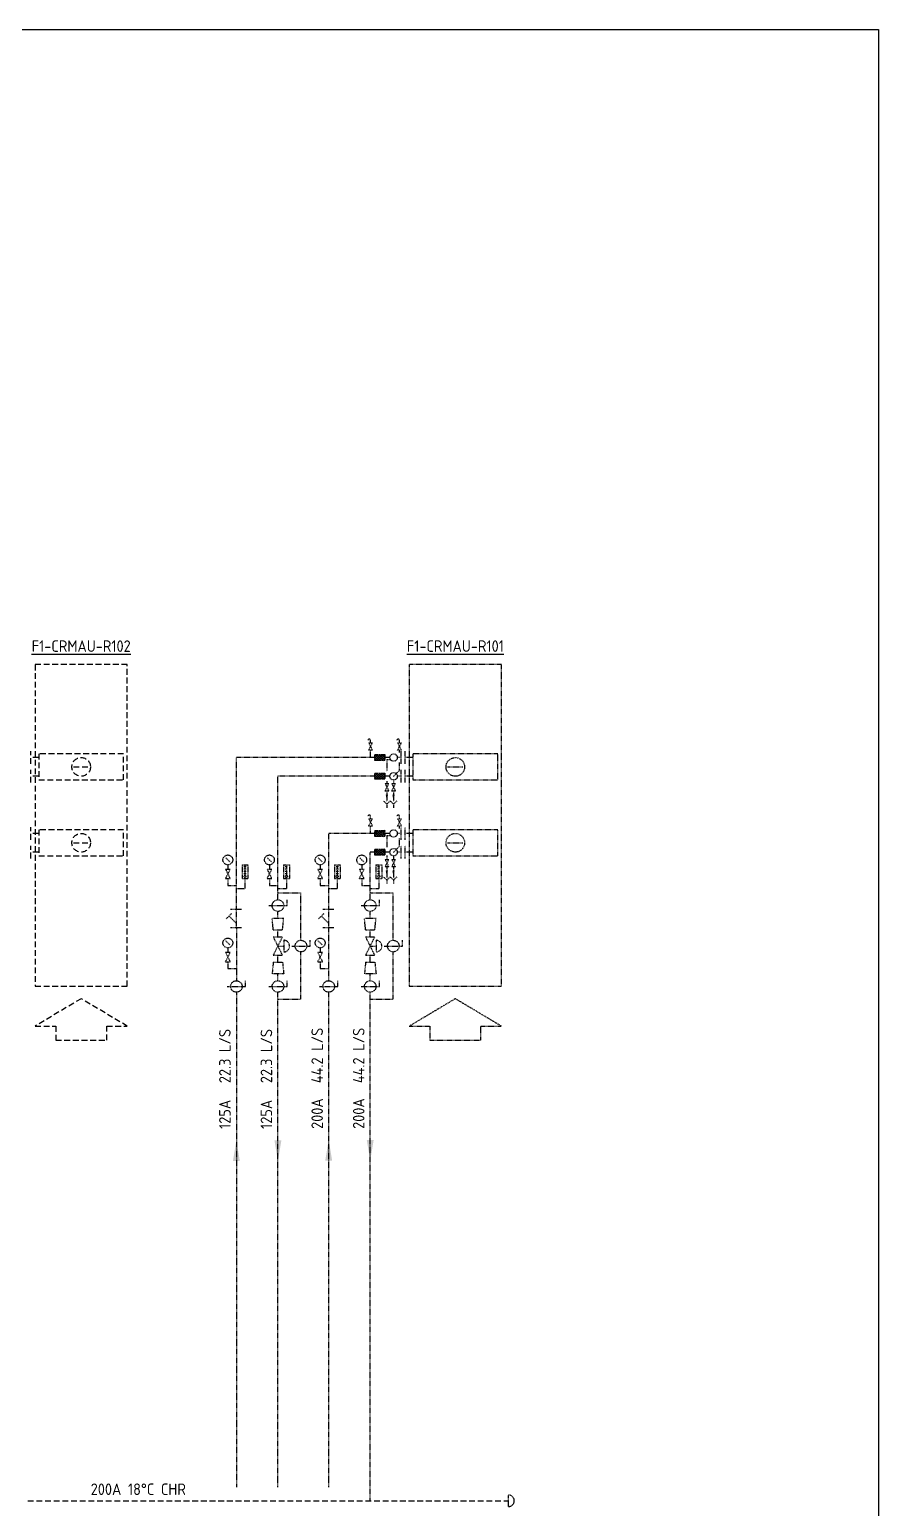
# Model space of a CAD drawing. Extents: x 41012 to 42076, y 83851 to 85507.
# Drawn here: x 41892.4 to 42076.3, y 85186.7 to 85507.1 of the extents above; entities that cross this region are included whole.
import ezdxf
from ezdxf.enums import TextEntityAlignment as Align

# ---------------------------------------------------------------- set-up
doc = ezdxf.new("R2010")
doc.units = 0
doc.header["$LTSCALE"] = 10
doc.linetypes.add('HIDDEN2', pattern=[0.1875, 0.125, -0.0625])
for name, color, linetype in [('DETL-TXT', 4, 'Continuous'), ('M-EQ-MAU', 22, 'Continuous'), ('M-EQPM-TXT', 4, 'Continuous'), ('M-PIPE-CHWR13', 94, 'Continuous'), ('M-PIPE-CHWR20', 110, 'Continuous'), ('M-PIPE-CHWS12', 130, 'Continuous'), ('M-PIPE-CHWS5', 160, 'Continuous'), ('M-PIPE-FITTING', 2, 'Continuous')]:
    doc.layers.add(name, color=color, linetype=linetype)
doc.styles.add('AA-TXT', font='isocp.shx', dxfattribs={"bigfont": 'chineset.shx'})

msp = doc.modelspace()

# ---------------------------------------------------------------- hatches: boundary and pattern name
at = {"layer": 'M-PIPE-FITTING', "linetype": 'HIDDEN2', "ltscale": 0.1}
h = msp.add_hatch(dxfattribs=at)
h.set_pattern_fill('ANSI37', color=252, scale=2.66144, style=0)
h.set_pattern_definition([(45, (41833.07873, 85160.6209), (-0.2352403, 0.2352403), []), (135, (41833.07873, 85160.6209), (-0.2352403, -0.2352403), [])])
h.paths.add_polyline_path([(41967.24, 85350.091), (41969.369, 85350.091), (41969.369, 85348.758), (41967.24, 85348.758)])
h = msp.add_hatch(dxfattribs=at)
h.set_pattern_fill('ANSI37', color=252, scale=2.66144, style=0)
h.set_pattern_definition([(45, (41833.07873, 85156.5709), (-0.2352403, 0.2352403), []), (135, (41833.07873, 85156.5709), (-0.2352403, -0.2352403), [])])
h.paths.add_polyline_path([(41967.24, 85346.041), (41969.369, 85346.041), (41969.369, 85344.708), (41967.24, 85344.708)])
h = msp.add_hatch(dxfattribs=at)
h.set_pattern_fill('ANSI37', color=252, scale=2.66144, style=0)
h.set_pattern_definition([(45, (41833.07873, 85144.18128), (-0.2352403, 0.2352403), []), (135, (41833.07873, 85144.18128), (-0.2352403, -0.2352403), [])])
h.paths.add_polyline_path([(41967.24, 85333.652), (41969.369, 85333.652), (41969.369, 85332.318), (41967.24, 85332.318)])
h = msp.add_hatch(dxfattribs=at)
h.set_pattern_fill('ANSI37', color=252, scale=2.66144, style=0)
h.set_pattern_definition([(45, (41833.07873, 85140.13128), (-0.2352403, 0.2352403), []), (135, (41833.07873, 85140.13128), (-0.2352403, -0.2352403), [])])
h.paths.add_polyline_path([(41967.24, 85329.602), (41969.369, 85329.602), (41969.369, 85328.268), (41967.24, 85328.268)])

# ---------------------------------------------------------------- linework, layer by layer
at = {"layer": 'DEFPOINTS', "color": 1}
msp.add_lwpolyline([(41365.567, 85507.146), (42076.347, 85507.146), (42076.347, 84936.686), (41365.567, 84936.686)], close=True, dxfattribs=at)
at = {"layer": 'M-EQ-MAU', "color": 252, "linetype": 'HIDDEN2'}
for p, q in [((41892.72, 85348.066), (41892.72, 85350.783)), ((41894.409, 85349.425), (41892.72, 85349.425)), ((41892.72, 85344.016), (41892.72, 85346.733)), ((41894.409, 85345.375), (41892.72, 85345.375)), ((41901.925, 85347.4), (41905.292, 85347.4)), ((41892.72, 85331.626), (41892.72, 85334.344)), ((41894.409, 85332.985), (41892.72, 85332.985)), ((41892.72, 85327.576), (41892.72, 85330.294)), ((41901.925, 85330.96), (41905.292, 85330.96)), ((41894.409, 85328.935), (41892.72, 85328.935))]:
    msp.add_line(p, q, dxfattribs=at)
at = {"layer": 'M-EQ-MAU', "color": 252, "linetype": 'HIDDEN2', "ltscale": 0.1}
for p, q in [((41973.788, 85348.066), (41973.788, 85350.783)), ((41975.477, 85349.425), (41973.788, 85349.425)), ((41973.788, 85344.016), (41973.788, 85346.733)), ((41975.477, 85345.375), (41973.788, 85345.375)), ((41982.994, 85347.4), (41986.361, 85347.4)), ((41973.788, 85331.626), (41973.788, 85334.344)), ((41975.477, 85332.985), (41973.788, 85332.985)), ((41973.788, 85327.576), (41973.788, 85330.294)), ((41982.994, 85330.96), (41986.361, 85330.96)), ((41975.477, 85328.935), (41973.788, 85328.935))]:
    msp.add_line(p, q, dxfattribs=at)
at = {"layer": 'M-EQ-MAU', "color": 252, "linetype": 'HIDDEN2'}
for points in [[(41913.609, 85299.867), (41913.609, 85369.57), (41893.609, 85369.57), (41893.609, 85299.867)], [(41912.809, 85350.221), (41894.409, 85350.221), (41894.409, 85344.578), (41912.809, 85344.578)], [(41912.809, 85333.781), (41894.409, 85333.781), (41894.409, 85328.139), (41912.809, 85328.139)], [(41898.084, 85291.22), (41898.084, 85288.199), (41909.133, 85288.199), (41909.133, 85291.22), (41913.609, 85291.22), (41903.609, 85297.182), (41893.609, 85291.22)]]:
    msp.add_lwpolyline(points, close=True, dxfattribs=at)
at = {"layer": 'M-EQ-MAU', "color": 252, "linetype": 'HIDDEN2', "ltscale": 0.1}
for points in [[(41994.677, 85299.867), (41994.677, 85369.57), (41974.677, 85369.57), (41974.677, 85299.867)], [(41993.877, 85350.221), (41975.477, 85350.221), (41975.477, 85344.578), (41993.877, 85344.578)], [(41993.877, 85333.781), (41975.477, 85333.781), (41975.477, 85328.139), (41993.877, 85328.139)], [(41979.153, 85291.22), (41979.153, 85288.199), (41990.202, 85288.199), (41990.202, 85291.22), (41994.677, 85291.22), (41984.677, 85297.182), (41974.677, 85291.22)]]:
    msp.add_lwpolyline(points, close=True, dxfattribs=at)
at = {"layer": 'M-EQ-MAU', "color": 252, "linetype": 'HIDDEN2'}
for centre in [(41903.609, 85347.4), (41903.609, 85330.96)]:
    msp.add_circle(centre, 2.02, dxfattribs=at)
at = {"layer": 'M-EQ-MAU', "color": 252, "linetype": 'HIDDEN2', "ltscale": 0.1}
for centre in [(41984.677, 85347.4), (41984.677, 85330.96)]:
    msp.add_circle(centre, 2.02, dxfattribs=at)
at = {"layer": 'M-PIPE-CHWR13', "color": 252, "linetype": 'HIDDEN2', "ltscale": 0.1}
for p, q in [((41946.24, 85318.59), (41946.24, 85345.375)), ((41967.24, 85345.375), (41946.24, 85345.375)), ((41970.496, 85345.375), (41969.369, 85345.375)), ((41972.907, 85345.375), (41972.112, 85345.375)), ((41972.907, 85344.016), (41972.907, 85346.733)), ((41946.24, 85320.09), (41951.23, 85320.09)), ((41951.23, 85309.835), (41951.23, 85320.09)), ((41946.24, 85314.59), (41946.24, 85316.09)), ((41946.24, 85310.585), (41946.24, 85312.085)), ((41951.23, 85297.081), (41951.23, 85307.335)), ((41946.24, 85305.085), (41946.24, 85306.585)), ((41946.24, 85301.081), (41946.24, 85302.581)), ((41946.24, 85191.375), (41946.24, 85298.581)), ((41946.24, 85297.081), (41951.23, 85297.081))]:
    msp.add_line(p, q, dxfattribs=at)
msp.add_circle((41971.304, 85345.375), 0.808, dxfattribs=at)
msp.add_solid([(41946.99, 85266.493), (41946.24, 85261.993), (41945.49, 85266.493)], dxfattribs=at)
at = {"layer": 'M-PIPE-CHWR20', "color": 252, "linetype": 'HIDDEN2', "ltscale": 0.1}
for p, q in [((41972.907, 85327.576), (41972.907, 85330.294)), ((41967.24, 85328.935), (41966.24, 85328.935)), ((41966.24, 85318.59), (41966.24, 85328.935)), ((41970.496, 85328.935), (41969.369, 85328.935)), ((41972.907, 85328.935), (41972.112, 85328.935)), ((41966.24, 85320.09), (41971.23, 85320.09)), ((41971.23, 85309.835), (41971.23, 85320.09)), ((41966.24, 85314.59), (41966.24, 85316.09)), ((41966.24, 85310.585), (41966.24, 85312.085)), ((41971.23, 85297.081), (41971.23, 85307.335)), ((41966.24, 85305.085), (41966.24, 85306.585)), ((41966.24, 85301.081), (41966.24, 85302.581)), ((41966.24, 85188.402), (41966.24, 85298.581)), ((41966.24, 85297.081), (41971.23, 85297.081)), ((41996.201, 85187.152), (41996.201, 85189.652))]:
    msp.add_line(p, q, dxfattribs=at)
at = {"layer": 'M-PIPE-CHWR20', "color": 252, "linetype": 'HIDDEN2'}
msp.add_line((41892.061, 85188.402), (41996.201, 85188.402), dxfattribs=at)
at = {"layer": 'M-PIPE-CHWR20', "color": 252, "linetype": 'HIDDEN2', "ltscale": 0.1}
msp.add_circle((41971.304, 85328.935), 0.808, dxfattribs=at)
msp.add_arc((41996.201, 85188.402), 1.25, 270, 90, dxfattribs=at)
msp.add_solid([(41966.99, 85266.591), (41966.24, 85262.091), (41965.49, 85266.591)], dxfattribs=at)
at = {"layer": 'M-PIPE-CHWS12', "color": 252, "linetype": 'HIDDEN2', "ltscale": 0.1}
for p, q in [((41957.24, 85316.585), (41957.24, 85332.985)), ((41967.24, 85332.985), (41957.24, 85332.985)), ((41970.496, 85332.985), (41969.369, 85332.985)), ((41972.907, 85332.985), (41972.112, 85332.985)), ((41972.907, 85331.626), (41972.907, 85334.344)), ((41957.24, 85301.081), (41957.24, 85312.586)), ((41957.24, 85191.375), (41957.24, 85298.581))]:
    msp.add_line(p, q, dxfattribs=at)
msp.add_circle((41971.304, 85332.985), 0.808, dxfattribs=at)
msp.add_solid([(41957.99, 85262.091), (41957.24, 85266.591), (41956.49, 85262.091)], dxfattribs=at)
at = {"layer": 'M-PIPE-CHWS5', "color": 252, "linetype": 'HIDDEN2', "ltscale": 0.1}
for p, q in [((41937.24, 85316.585), (41937.24, 85349.425)), ((41967.24, 85349.425), (41937.24, 85349.425)), ((41970.496, 85349.425), (41969.369, 85349.425)), ((41972.907, 85349.425), (41972.112, 85349.425)), ((41972.907, 85348.066), (41972.907, 85350.783)), ((41937.24, 85312.586), (41937.24, 85301.081)), ((41937.24, 85298.581), (41937.24, 85191.375))]:
    msp.add_line(p, q, dxfattribs=at)
msp.add_circle((41971.304, 85349.425), 0.808, dxfattribs=at)
msp.add_solid([(41937.99, 85261.993), (41937.24, 85266.493), (41936.49, 85261.993)], dxfattribs=at)
at = {"layer": 'M-PIPE-FITTING', "color": 252, "linetype": 'HIDDEN2', "ltscale": 0.1}
for p, q in [((41965.904, 85351.025), (41966.704, 85352.624)), ((41965.904, 85352.624), (41966.704, 85351.025)), ((41965.904, 85352.624), (41966.704, 85352.624)), ((41966.304, 85352.624), (41966.304, 85353.133)), ((41972.177, 85352.624), (41972.977, 85352.624)), ((41972.177, 85351.025), (41972.977, 85352.624)), ((41972.177, 85352.624), (41972.977, 85351.025)), ((41972.577, 85352.624), (41972.577, 85353.133)), ((41966.704, 85351.025), (41965.904, 85351.025)), ((41966.304, 85349.425), (41966.304, 85351.025)), ((41969.858, 85348.968), (41970.638, 85348.968)), ((41969.858, 85348.968), (41969.858, 85346.455)), ((41972.977, 85351.025), (41972.177, 85351.025)), ((41972.577, 85350.505), (41972.577, 85351.025)), ((41972.577, 85346.647), (41972.577, 85348.345)), ((41971.304, 85345.375), (41972.577, 85346.647)), ((41969.458, 85343.775), (41970.258, 85342.175)), ((41969.458, 85342.175), (41970.258, 85343.775)), ((41969.458, 85343.775), (41970.258, 85343.775)), ((41970.258, 85342.175), (41969.458, 85342.175)), ((41969.837, 85342.175), (41969.837, 85339.91)), ((41969.858, 85344.295), (41969.858, 85343.775)), ((41970.904, 85343.775), (41971.704, 85342.175)), ((41970.904, 85342.175), (41971.704, 85343.775)), ((41970.904, 85343.775), (41971.704, 85343.775)), ((41971.704, 85342.175), (41970.904, 85342.175)), ((41971.283, 85342.175), (41971.283, 85339.91)), ((41971.304, 85344.567), (41971.304, 85343.775)), ((41969.147, 85339.97), (41969.837, 85339.346)), ((41970.526, 85339.97), (41969.837, 85339.346)), ((41969.837, 85339.346), (41969.837, 85338.523)), ((41970.593, 85339.97), (41971.283, 85339.346)), ((41971.973, 85339.97), (41971.283, 85339.346)), ((41971.283, 85339.346), (41971.283, 85338.523)), ((41965.904, 85336.185), (41966.704, 85336.185)), ((41965.904, 85336.185), (41966.704, 85334.585)), ((41965.904, 85334.585), (41966.704, 85336.185)), ((41966.304, 85336.185), (41966.304, 85336.693)), ((41972.177, 85336.185), (41972.977, 85336.185)), ((41972.177, 85336.185), (41972.977, 85334.585)), ((41972.177, 85334.585), (41972.977, 85336.185)), ((41972.577, 85336.185), (41972.577, 85336.693)), ((41966.704, 85334.585), (41965.904, 85334.585)), ((41966.304, 85332.985), (41966.304, 85334.585)), ((41969.858, 85332.528), (41970.638, 85332.528)), ((41969.858, 85332.528), (41969.858, 85330.015)), ((41972.977, 85334.585), (41972.177, 85334.585)), ((41972.577, 85334.065), (41972.577, 85334.585)), ((41971.304, 85328.935), (41972.577, 85330.208)), ((41972.577, 85330.208), (41972.577, 85331.905)), ((41935.849, 85326.8), (41934.93, 85327.719)), ((41935.391, 85326.196), (41935.391, 85325.194)), ((41938.46, 85326.209), (41939.716, 85326.209)), ((41938.46, 85326.209), (41938.46, 85323.194)), ((41939.088, 85325.948), (41939.088, 85323.877)), ((41939.716, 85326.209), (41939.716, 85323.194)), ((41944.849, 85326.8), (41943.93, 85327.719)), ((41944.391, 85326.196), (41944.391, 85325.194)), ((41947.46, 85326.209), (41948.716, 85326.209)), ((41947.46, 85326.209), (41947.46, 85323.194)), ((41948.088, 85325.948), (41948.088, 85323.877)), ((41948.716, 85326.209), (41948.716, 85323.194)), ((41955.849, 85326.8), (41954.93, 85327.719)), ((41955.391, 85326.196), (41955.391, 85325.194)), ((41958.46, 85326.209), (41959.716, 85326.209)), ((41958.46, 85326.209), (41958.46, 85323.194)), ((41959.088, 85325.948), (41959.088, 85323.877)), ((41959.716, 85326.209), (41959.716, 85323.194)), ((41964.849, 85326.8), (41963.93, 85327.719)), ((41964.391, 85326.196), (41964.391, 85325.194)), ((41967.46, 85326.209), (41968.716, 85326.209)), ((41967.46, 85326.209), (41967.46, 85323.194)), ((41968.088, 85325.948), (41968.088, 85323.877)), ((41968.716, 85326.209), (41968.716, 85323.194)), ((41969.458, 85325.735), (41970.258, 85327.335)), ((41969.458, 85327.335), (41970.258, 85325.735)), ((41969.458, 85327.335), (41970.258, 85327.335)), ((41969.858, 85328.184), (41969.858, 85327.335)), ((41970.904, 85325.735), (41971.704, 85327.335)), ((41970.904, 85327.335), (41971.704, 85325.735)), ((41970.904, 85327.335), (41971.704, 85327.335)), ((41971.304, 85328.127), (41971.304, 85327.335)), ((41935.891, 85325.194), (41934.891, 85325.194)), ((41934.891, 85323.194), (41935.891, 85325.194)), ((41934.891, 85325.194), (41935.891, 85323.194)), ((41934.891, 85323.194), (41935.891, 85323.194)), ((41935.391, 85323.194), (41935.391, 85321.69)), ((41938.46, 85323.194), (41939.716, 85323.194)), ((41938.837, 85325.803), (41939.34, 85325.803)), ((41938.837, 85325.301), (41939.34, 85325.301)), ((41938.837, 85324.798), (41939.34, 85324.798)), ((41938.837, 85324.296), (41939.34, 85324.296)), ((41939.088, 85323.194), (41939.088, 85320.965)), ((41944.891, 85325.194), (41943.891, 85325.194)), ((41943.891, 85323.194), (41944.891, 85325.194)), ((41943.891, 85325.194), (41944.891, 85323.194)), ((41943.891, 85323.194), (41944.891, 85323.194)), ((41944.391, 85323.194), (41944.391, 85321.69)), ((41947.46, 85323.194), (41948.716, 85323.194)), ((41947.837, 85325.803), (41948.34, 85325.803)), ((41947.837, 85325.301), (41948.34, 85325.301)), ((41947.837, 85324.798), (41948.34, 85324.798)), ((41947.837, 85324.296), (41948.34, 85324.296)), ((41948.088, 85323.194), (41948.088, 85320.965)), ((41955.891, 85325.194), (41954.891, 85325.194)), ((41954.891, 85323.194), (41955.891, 85325.194)), ((41954.891, 85325.194), (41955.891, 85323.194)), ((41954.891, 85323.194), (41955.891, 85323.194)), ((41955.391, 85323.194), (41955.391, 85321.69)), ((41958.46, 85323.194), (41959.716, 85323.194)), ((41958.837, 85325.803), (41959.34, 85325.803)), ((41958.837, 85325.301), (41959.34, 85325.301)), ((41958.837, 85324.798), (41959.34, 85324.798)), ((41958.837, 85324.296), (41959.34, 85324.296)), ((41959.088, 85323.194), (41959.088, 85320.965)), ((41964.891, 85325.194), (41963.891, 85325.194)), ((41963.891, 85323.194), (41964.891, 85325.194)), ((41963.891, 85325.194), (41964.891, 85323.194)), ((41963.891, 85323.194), (41964.891, 85323.194)), ((41964.391, 85323.194), (41964.391, 85321.69)), ((41967.46, 85323.194), (41968.716, 85323.194)), ((41967.837, 85325.803), (41968.34, 85325.803)), ((41967.837, 85325.301), (41968.34, 85325.301)), ((41967.837, 85324.798), (41968.34, 85324.798)), ((41967.837, 85324.296), (41968.34, 85324.296)), ((41968.088, 85323.194), (41968.088, 85320.965)), ((41969.147, 85323.53), (41969.837, 85322.906)), ((41970.258, 85325.735), (41969.458, 85325.735)), ((41969.837, 85325.735), (41969.837, 85323.47)), ((41970.526, 85323.53), (41969.837, 85322.906)), ((41969.837, 85322.906), (41969.837, 85322.084)), ((41970.593, 85323.53), (41971.283, 85322.906)), ((41971.704, 85325.735), (41970.904, 85325.735)), ((41971.283, 85325.735), (41971.283, 85323.47)), ((41971.973, 85323.53), (41971.283, 85322.906)), ((41971.283, 85322.906), (41971.283, 85322.084)), ((41935.391, 85321.69), (41937.24, 85321.69)), ((41939.088, 85320.965), (41937.24, 85320.965)), ((41944.391, 85321.69), (41946.24, 85321.69)), ((41948.088, 85320.965), (41946.24, 85320.965)), ((41955.391, 85321.69), (41957.24, 85321.69)), ((41959.088, 85320.965), (41957.24, 85320.965)), ((41964.391, 85321.69), (41966.24, 85321.69)), ((41968.088, 85320.965), (41966.24, 85320.965)), ((41935.987, 85316.585), (41938.462, 85316.585)), ((41937.24, 85312.586), (41937.24, 85316.585)), ((41944.264, 85317.34), (41948.215, 85317.34)), ((41948.215, 85317.34), (41948.215, 85318.593)), ((41955.987, 85316.585), (41958.462, 85316.585)), ((41957.24, 85312.586), (41957.24, 85316.585)), ((41964.264, 85317.34), (41968.215, 85317.34)), ((41968.215, 85317.34), (41968.215, 85318.593)), ((41935.02, 85314.45), (41936.286, 85315.717)), ((41937.24, 85313.497), (41935.653, 85315.083)), ((41945.238, 85312.085), (41944.987, 85314.59)), ((41947.492, 85314.59), (41944.987, 85314.59)), ((41947.241, 85312.085), (41947.492, 85314.59)), ((41955.02, 85314.45), (41956.286, 85315.717)), ((41957.24, 85313.497), (41955.653, 85315.083)), ((41967.492, 85314.59), (41964.987, 85314.59)), ((41965.238, 85312.085), (41964.987, 85314.59)), ((41967.241, 85312.085), (41967.492, 85314.59)), ((41935.987, 85312.586), (41938.462, 85312.586)), ((41945.238, 85312.085), (41947.241, 85312.085)), ((41945.24, 85310.585), (41947.24, 85310.585)), ((41945.24, 85306.585), (41947.24, 85310.585)), ((41947.24, 85306.585), (41945.24, 85310.585)), ((41955.987, 85312.586), (41958.462, 85312.586)), ((41965.238, 85312.085), (41967.241, 85312.085)), ((41967.24, 85306.585), (41965.24, 85310.585)), ((41965.24, 85306.585), (41967.24, 85310.585)), ((41965.24, 85310.585), (41967.24, 85310.585)), ((41935.891, 85307.194), (41934.891, 85307.194)), ((41934.891, 85305.194), (41935.891, 85307.194)), ((41934.891, 85307.194), (41935.891, 85305.194)), ((41935.849, 85308.8), (41934.93, 85309.719)), ((41935.391, 85308.196), (41935.391, 85307.194)), ((41946.24, 85308.585), (41947.502, 85308.585)), ((41947.502, 85309.835), (41947.502, 85307.318)), ((41949.255, 85308.585), (41953.205, 85308.585)), ((41953.205, 85308.585), (41953.205, 85309.839)), ((41955.891, 85307.194), (41954.891, 85307.194)), ((41954.891, 85305.194), (41955.891, 85307.194)), ((41954.891, 85307.194), (41955.891, 85305.194)), ((41955.849, 85308.8), (41954.93, 85309.719)), ((41955.391, 85308.196), (41955.391, 85307.194)), ((41966.24, 85308.585), (41967.502, 85308.585)), ((41967.502, 85309.835), (41967.502, 85307.318)), ((41969.255, 85308.585), (41973.205, 85308.585)), ((41973.205, 85308.585), (41973.205, 85309.839)), ((41934.891, 85305.194), (41935.891, 85305.194)), ((41935.391, 85305.194), (41935.391, 85303.69)), ((41935.391, 85303.69), (41937.24, 85303.69)), ((41945.238, 85305.085), (41944.987, 85302.581)), ((41945.238, 85305.085), (41947.241, 85305.085)), ((41945.24, 85306.585), (41947.24, 85306.585)), ((41947.241, 85305.085), (41947.492, 85302.581)), ((41954.891, 85305.194), (41955.891, 85305.194)), ((41955.391, 85305.194), (41955.391, 85303.69)), ((41955.391, 85303.69), (41957.24, 85303.69)), ((41965.238, 85305.085), (41964.987, 85302.581)), ((41965.238, 85305.085), (41967.241, 85305.085)), ((41965.24, 85306.585), (41967.24, 85306.585)), ((41967.241, 85305.085), (41967.492, 85302.581)), ((41939.215, 85299.831), (41939.215, 85301.084)), ((41947.492, 85302.581), (41944.987, 85302.581)), ((41948.215, 85299.831), (41948.215, 85301.084)), ((41959.215, 85299.831), (41959.215, 85301.084)), ((41967.492, 85302.581), (41964.987, 85302.581)), ((41968.215, 85299.831), (41968.215, 85301.084)), ((41935.264, 85299.831), (41939.215, 85299.831)), ((41944.264, 85299.831), (41948.215, 85299.831)), ((41955.264, 85299.831), (41959.215, 85299.831)), ((41964.264, 85299.831), (41968.215, 85299.831))]:
    msp.add_line(p, q, dxfattribs=at)
for points in [[(41967.24, 85350.091), (41969.369, 85350.091), (41969.369, 85348.758), (41967.24, 85348.758)], [(41967.24, 85346.041), (41969.369, 85346.041), (41969.369, 85344.708), (41967.24, 85344.708)], [(41967.24, 85333.652), (41969.369, 85333.652), (41969.369, 85332.318), (41967.24, 85332.318)], [(41967.24, 85329.602), (41969.369, 85329.602), (41969.369, 85328.268), (41967.24, 85328.268)]]:
    msp.add_lwpolyline(points, close=True, dxfattribs=at)
for centre, radius in [((41935.391, 85327.258), 1.062), ((41944.391, 85327.258), 1.062), ((41955.391, 85327.258), 1.062), ((41964.391, 85327.258), 1.062), ((41939.088, 85323.654), 0.223), ((41948.088, 85323.654), 0.223), ((41959.088, 85323.654), 0.223), ((41968.088, 85323.654), 0.223), ((41946.24, 85317.34), 1.25), ((41966.24, 85317.34), 1.25), ((41935.391, 85309.258), 1.062), ((41955.391, 85309.258), 1.062), ((41951.23, 85308.585), 1.25), ((41971.23, 85308.585), 1.25), ((41937.24, 85299.831), 1.25), ((41946.24, 85299.831), 1.25), ((41957.24, 85299.831), 1.25), ((41966.24, 85299.831), 1.25)]:
    msp.add_circle(centre, radius, dxfattribs=at)
for centre, radius, start, end in [((41966.02, 85353.133), 0.284, 360, 180), ((41972.293, 85353.133), 0.284, 360, 180), ((41966.02, 85336.693), 0.284, 360, 180), ((41972.293, 85336.693), 0.284, 360, 180), ((41947.502, 85308.577), 1.259, 270, 90), ((41967.502, 85308.577), 1.259, 270, 90)]:
    msp.add_arc(centre, radius, start, end, dxfattribs=at)
for points in [[(41969.591, 85341.383), (41970.082, 85341.383), (41969.837, 85339.91)], [(41971.037, 85341.383), (41971.528, 85341.383), (41971.283, 85339.91)], [(41969.591, 85324.943), (41970.082, 85324.943), (41969.837, 85323.47)], [(41971.037, 85324.943), (41971.528, 85324.943), (41971.283, 85323.47)]]:
    msp.add_solid(points, dxfattribs=at)

# ---------------------------------------------------------------- texts
at = {"layer": 'DETL-TXT', "color": 252, "linetype": 'HIDDEN2', "ltscale": 0.1, "style": 'AA-TXT'}
for s, p in [('44.2 L/S', (41955.995, 85278.883)), ('44.2 L/S', (41964.995, 85278.883)), ('22.3 L/S', (41935.995, 85278.883)), ('22.3 L/S', (41944.995, 85278.883)), ('125A', (41935.99, 85268.968)), ('125A', (41944.99, 85268.968)), ('200A', (41955.99, 85268.968)), ('200A', (41964.99, 85268.968))]:
    msp.add_text(s, height=2.5, rotation=90, dxfattribs=at).set_placement(p)
at = {"layer": 'DETL-TXT', "color": 252, "linetype": 'HIDDEN2', "style": 'AA-TXT'}
msp.add_text('200A 18%%DC CHR', height=2.5, dxfattribs=at).set_placement((41905.679, 85189.652))
at = {"layer": 'M-EQPM-TXT', "color": 252, "linetype": 'HIDDEN2', "style": 'AA-TXT'}
for s, p in [('%%UF1-CRMAU-R102', (41903.609, 85373.57)), ('%%UF1-CRMAU-R101', (41984.677, 85373.57))]:
    msp.add_text(s, height=2.5, dxfattribs=at).set_placement(p, align=Align.MIDDLE)

doc.saveas('drawing.dxf')
